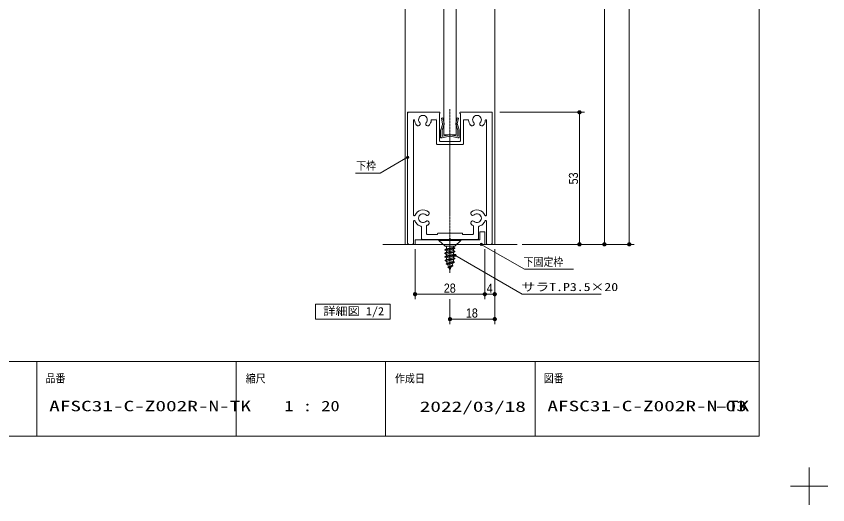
# Model space of a CAD drawing. Units: millimetres, scale not verified. Extents: x -6062 to 6062, y -3045 to 3045.
# Drawn here: x -771 to 2488, y -3045 to -1085 of the extents above; entities that cross this region are included whole.
import ezdxf
from ezdxf.enums import TextEntityAlignment as Align

# ---------------------------------------------------------------- set-up
doc = ezdxf.new("R2010")
doc.units = ezdxf.units.MM
doc.header["$LTSCALE"] = 20
doc.linetypes.add('CHAIN2', pattern=[12, 9, -1, 1, -1])
for name, color, linetype, lineweight in [('0-0_3一般', 7, 'Continuous', 9), ('0-1_2寸法-3', 7, 'Continuous', 9), ('0-2_2寸法-1', 7, 'Continuous', 9), ('0-3_0', 7, 'Continuous', 9), ('0-5_1図面枠', 7, 'Continuous', 9)]:
    doc.layers.add(name, color=color, linetype=linetype, lineweight=lineweight)
doc.styles.add('ＭＳ ゴシック', font='')
doc.styles.add('ＭＳ Ｐゴシック', font='')
doc.styles.get('ＭＳ ゴシック').set_extended_font_data('MS Gothic')
doc.styles.get('ＭＳ Ｐゴシック').set_extended_font_data('MS PGothic')

# ---------------------------------------------------------------- blocks, each defined once
blk = doc.blocks.new('グループ-11')
at = {"layer": '0-0_3一般'}
for p, q in [((49763.7, 19804.9), (60563.7, 19804.9)), ((49763.7, -40000), (60563.7, -40000))]:
    blk.add_line(p, q, dxfattribs=at)
blk = doc.blocks.new('グループ-12')
at = {"layer": '0-0_3一般', "linetype": 'CHAIN2'}
blk.add_line((55163.7, -29158.5), (55163.7, -42307.3), dxfattribs=at)
at = {"layer": '0-0_3一般'}
for p, q in [((51823.7, -29400), (51763.7, -29400)), ((51763.7, -29460), (51763.7, -29400)), ((51763.7, -29460), (51763.7, -39900)), ((54323.7, -29400), (51823.7, -29400)), ((54073.7, -29940), (54073.7, -29940)), ((54313.7, -29500), (54323.7, -29500)), ((54313.7, -31660), (54313.7, -29500)), ((54363.7, -29400), (54363.9, -29400)), ((54363.7, -29460), (54363.7, -29440)), ((55963.7, -29460), (55963.7, -29440)), ((56003.7, -29400), (58503.7, -29400)), ((56013.7, -29500), (56003.7, -29500)), ((56013.7, -29500), (56013.7, -31660)), ((58503.7, -29400), (58563.7, -29400)), ((58563.7, -29460), (58563.7, -29400)), ((58563.7, -39900), (58563.7, -29460)), ((52223.7, -30050), (52223.7, -37640)), ((52273.7, -30000), (52275.4, -30000)), ((54023.7, -30000), (53711.9, -30000)), ((54073.7, -30050), (54073.7, -31900)), ((56253.7, -30050), (56253.7, -31900)), ((56615.4, -30000), (56303.7, -30000)), ((58051.9, -30000), (58053.7, -30000)), ((58103.7, -37640), (58103.7, -30050)), ((55913.7, -31760), (54413.7, -31760)), ((56153.7, -32000), (54173.7, -32000)), ((52311.5, -37700), (52283.7, -37700)), ((58043.7, -37700), (58015.8, -37700)), ((52223.7, -38160), (52223.7, -39940)), ((52311.5, -38100), (52283.7, -38100)), ((58015.8, -38100), (58043.7, -38100)), ((58103.7, -39940), (58103.7, -38160)), ((52873.7, -39550), (52873.7, -38607.5)), ((53273.7, -39140), (53273.7, -38546)), ((57053.7, -39140), (57053.7, -38546)), ((57453.7, -39550), (57453.7, -38607.5)), ((54163.7, -39200), (53333.7, -39200)), ((54163.7, -39200), (54163.7, -39160)), ((56113.7, -39100), (54223.7, -39100)), ((55163.7, -39540), (55223.7, -39600)), ((57403.7, -39600), (55223.7, -39600)), ((56163.7, -39200), (56163.7, -39150)), ((56993.7, -39200), (56163.7, -39200)), ((52163.7, -40000), (51863.7, -40000)), ((58463.7, -40000), (58163.7, -40000))]:
    blk.add_line(p, q, dxfattribs=at)
blk.add_lwpolyline([(55163.7, -39540), (55103.7, -39600), (52923.7, -39600)], dxfattribs=at)
for centre, radius, start, end in [((51823.7, -29460), 60, 135, 180), ((51823.7, -29460), 60, 90, 135), ((52993.7, -30000), 350, 124.57097, 180), ((52993.7, -30000), 350, 69.14194, 124.57097), ((52993.7, -30000), 350, 13.71292, 69.14194), ((52993.7, -30000), 350, 318.28389, 13.71292), ((54323.7, -29440), 40, 45, 90), ((54323.7, -29460), 40, 270, 315), ((54323.7, -29440), 40, 0, 45), ((54323.7, -29460), 40, 315, 0), ((56003.7, -29440), 40, 135, 180), ((56003.7, -29460), 40, 180, 225), ((56003.7, -29440), 40, 90, 135), ((56003.7, -29460), 40, 225, 270), ((57333.7, -30000), 350, 124.57097, 180), ((57333.7, -30000), 350, 69.14194, 124.57097), ((57333.7, -30000), 350, 13.71292, 69.14194), ((57333.7, -30000), 350, 318.28389, 13.71292), ((58503.7, -29460), 60, 45, 90), ((58503.7, -29460), 60, 0, 45), ((52273.7, -30050), 50, 135, 180), ((52273.7, -30050), 50, 90, 135), ((52275.4, -30050), 50, 46.99104, 90), ((52275.4, -30050), 50, 3.98208, 46.99104), ((52993.7, -30000), 670, 183.98208, 201.88695), ((52993.7, -30000), 670, 201.88695, 219.79182), ((52993.7, -30000), 670, 219.79182, 220.75396), ((52993.7, -30000), 670, 219.79182, 220.75396), ((52993.7, -30000), 670, 220.75396, 221.71611), ((52993.7, -30000), 670, 220.75396, 221.71611), ((52613, -30339.4), 160, 221.71611, 275.85806), ((52613, -30339.4), 160, 275.85806, 330), ((52993.7, -30000), 350, 180, 200.85806), ((52993.7, -30000), 350, 200.85806, 221.71611), ((52613, -30339.4), 160, 5.85806, 41.71611), ((52613, -30339.4), 160, 330, 5.85806), ((53374.4, -30339.4), 160, 174.14194, 210), ((53374.4, -30339.4), 160, 138.28389, 174.14194), ((53374.4, -30339.4), 160, 210, 264.14194), ((53374.4, -30339.4), 160, 264.14194, 318.28389), ((52993.7, -30000), 670, 318.28389, 337.15091), ((52993.7, -30000), 670, 337.15091, 356.01792), ((53711.9, -30050), 50, 133.00896, 176.01792), ((53711.9, -30050), 50, 90, 133.00896), ((54023.7, -30050), 50, 45, 90), ((54023.7, -30050), 50, 0, 45), ((56303.7, -30050), 50, 135, 180), ((56303.7, -30050), 50, 90, 135), ((56615.4, -30050), 50, 46.99104, 90), ((56615.4, -30050), 50, 3.98208, 46.99104), ((57333.7, -30000), 670, 183.98208, 201.88695), ((57333.7, -30000), 670, 201.88695, 219.79182), ((57333.7, -30000), 670, 219.79182, 220.75396), ((57333.7, -30000), 670, 219.79182, 220.75396), ((57333.7, -30000), 670, 220.75396, 221.71611), ((57333.7, -30000), 670, 220.75396, 221.71611), ((56953, -30339.4), 160, 221.71611, 275.85806), ((56953, -30339.4), 160, 275.85806, 330), ((57333.7, -30000), 350, 180, 200.85806), ((57333.7, -30000), 350, 200.85806, 221.71611), ((56953, -30339.4), 160, 5.85806, 41.71611), ((56953, -30339.4), 160, 330, 5.85806), ((57714.4, -30339.4), 160, 174.14194, 210), ((57714.4, -30339.4), 160, 138.28389, 174.14194), ((57714.4, -30339.4), 160, 210, 264.14194), ((57714.4, -30339.4), 160, 264.14194, 318.28389), ((57333.7, -30000), 670, 318.28389, 337.15091), ((57333.7, -30000), 670, 337.15091, 356.01792), ((58051.9, -30050), 50, 133.00896, 176.01792), ((58051.9, -30050), 50, 90, 133.00896), ((58053.7, -30050), 50, 45, 90), ((58053.7, -30050), 50, 0, 45), ((54173.7, -31900), 100, 180, 225), ((54413.7, -31660), 100, 180, 225), ((54413.7, -31660), 100, 225, 270), ((55913.7, -31660), 100, 270, 315), ((55913.7, -31660), 100, 315, 0), ((56153.7, -31900), 100, 315, 0), ((54173.7, -31900), 100, 225, 270), ((56153.7, -31900), 100, 270, 315), ((52283.7, -37640), 60, 180, 225), ((52283.7, -37640), 60, 225, 270), ((52311.5, -37640), 60, 270, 304.56759), ((52311.5, -37640), 60, 304.56759, 339.13518), ((52993.7, -37900), 670, 103.70953, 159.13518), ((52993.7, -37900), 350, 114.14194, 180), ((52993.7, -37900), 670, 48.28389, 103.70953), ((52993.7, -37900), 350, 48.28389, 114.14194), ((53333, -37519.3), 160, 228.28389, 264.14194), ((53333, -37519.3), 160, 264.14194, 300), ((53333, -37519.3), 160, 300, 354.14194), ((53333, -37519.3), 160, 354.14194, 48.28389), ((56994.3, -37519.3), 160, 131.71611, 185.85806), ((56994.3, -37519.3), 160, 185.85806, 240), ((57333.7, -37900), 670, 76.29047, 131.71611), ((56994.3, -37519.3), 160, 240, 275.85806), ((56994.3, -37519.3), 160, 275.85806, 311.71611), ((57333.7, -37900), 350, 65.85806, 131.71611), ((57333.7, -37900), 350, 0, 65.85806), ((57333.7, -37900), 670, 20.86482, 76.29047), ((58015.8, -37640), 60, 200.86482, 235.43241), ((58015.8, -37640), 60, 235.43241, 270), ((58043.7, -37640), 60, 270, 315), ((58043.7, -37640), 60, 315, 0), ((52283.7, -38160), 60, 135, 180), ((52283.7, -38160), 60, 90, 135), ((52311.5, -38160), 60, 55.43241, 90), ((52311.5, -38160), 60, 20.86482, 55.43241), ((52993.7, -37900), 670, 200.86482, 228.29494), ((52993.7, -37900), 670, 228.29494, 255.72505), ((52993.7, -37900), 350, 180, 245.85806), ((52993.7, -37900), 350, 245.85806, 311.71611), ((53333, -38280.7), 160, 95.85806, 131.71611), ((53333, -38280.7), 160, 60, 95.85806), ((52993.7, -37900), 670, 304.73755, 311.71611), ((53333, -38280.7), 160, 5.85806, 60), ((53333, -38280.7), 160, 311.71611, 5.85806), ((56994.3, -38280.7), 160, 174.14194, 228.28389), ((56994.3, -38280.7), 160, 120, 174.14194), ((57333.7, -37900), 670, 228.28389, 235.26245), ((56994.3, -38280.7), 160, 84.14194, 120), ((56994.3, -38280.7), 160, 48.28389, 84.14194), ((57333.7, -37900), 350, 228.28389, 294.14194), ((57333.7, -37900), 350, 294.14194, 0), ((57333.7, -37900), 670, 284.27495, 311.70506), ((57333.7, -37900), 670, 311.70506, 339.13518), ((58015.8, -38160), 60, 124.56759, 159.13518), ((58015.8, -38160), 60, 90, 124.56759), ((58043.7, -38160), 60, 45, 90), ((58043.7, -38160), 60, 0, 45), ((52813.7, -38607.5), 60, 37.86252, 75.72505), ((52813.7, -38607.5), 60, 0, 37.86252), ((53333.7, -38546), 60, 148.8795, 180), ((53333.7, -38546), 60, 117.75899, 148.8795), ((52993.7, -37900), 670, 297.75899, 304.73755), ((57333.7, -37900), 670, 235.26245, 242.24101), ((56993.7, -38546), 60, 31.1205, 62.24101), ((56993.7, -38546), 60, 0, 31.1205), ((57513.7, -38607.5), 60, 142.13748, 180), ((57513.7, -38607.5), 60, 104.27495, 142.13748), ((52923.7, -39550), 50, 180, 225), ((52923.7, -39550), 50, 225, 270), ((53333.7, -39140), 60, 180, 225), ((53333.7, -39140), 60, 225, 270), ((54223.7, -39160), 60, 135, 180), ((54223.7, -39160), 60, 90, 135), ((56113.7, -39150), 50, 45, 90), ((56113.7, -39150), 50, 0, 45), ((56993.7, -39140), 60, 270, 315), ((56993.7, -39140), 60, 315, 0), ((57403.7, -39550), 50, 270, 315), ((57403.7, -39550), 50, 315, 0), ((51863.7, -39900), 100, 180, 225), ((51863.7, -39900), 100, 225, 270), ((52163.7, -39940), 60, 270, 315), ((52163.7, -39940), 60, 315, 0), ((58163.7, -39940), 60, 180, 225), ((58163.7, -39940), 60, 225, 270), ((58463.7, -39900), 100, 270, 315), ((58463.7, -39900), 100, 315, 0)]:
    blk.add_arc(centre, radius, start, end, dxfattribs=at)
blk = doc.blocks.new('グループ-15')
at = {"layer": '0-0_3一般'}
for p, q in [((51563.7, 18204.9), (58763.7, 18204.9)), ((51563.7, -40000), (51563.7, 18204.9)), ((58763.7, 18204.9), (58763.7, -40000)), ((58763.7, -40000), (51563.7, -40000))]:
    blk.add_line(p, q, dxfattribs=at)
blk.add_lwpolyline([(55663.7, 9404.9), (55663.7, -31200), (54663.7, -31200), (54663.7, 9404.9)], close=True, dxfattribs=at)
blk = doc.blocks.new('グループ-17')
at = {"layer": '0-0_3一般'}
for p, q in [((54476.3, -29864.8), (54593.7, -29840)), ((54572.3, -30318.9), (54476.3, -29864.8)), ((54593.7, -29840), (54689.7, -30294.1)), ((55637.6, -30294.1), (55733.7, -29840)), ((55733.7, -29840), (55851.1, -29864.8)), ((55851.1, -29864.8), (55755, -30318.9)), ((54419.4, -30800.9), (54566.4, -30369.7)), ((54674.9, -30420.9), (54533.7, -30840)), ((54566.4, -30369.7), (54577.9, -30345.3)), ((54572.3, -30318.9), (54577.9, -30345.3)), ((54674.9, -30420.9), (54703.7, -30360)), ((54689.7, -30294.1), (54703.7, -30360)), ((55637.6, -30294.1), (55623.7, -30360)), ((55652.4, -30420.9), (55623.7, -30360)), ((55793.7, -30840), (55652.4, -30420.9)), ((55755, -30318.9), (55749.4, -30345.3)), ((55760.9, -30369.7), (55749.4, -30345.3)), ((55760.9, -30369.7), (55907.9, -30800.9)), ((54413.7, -31380), (54413.7, -30826.5)), ((54533.7, -31271.7), (54533.7, -30840)), ((54581.1, -31311), (55126.3, -31203.5)), ((55746.2, -31311), (55201, -31203.5)), ((55793.7, -31271.7), (55793.7, -30840)), ((55913.7, -30826.5), (55913.7, -31380)), ((54413.7, -31380), (54413.7, -31440)), ((54473.7, -31440), (54413.7, -31440)), ((54533.7, -31440), (54473.7, -31440)), ((54533.7, -31440), (55126.3, -31323.5)), ((55793.7, -31440), (55201, -31323.5)), ((55853.7, -31440), (55793.7, -31440)), ((55853.7, -31440), (55913.7, -31440)), ((55913.7, -31380), (55913.7, -31440))]:
    blk.add_line(p, q, dxfattribs=at)
for centre, radius, start, end in [((54494.1, -30335.5), 80, 334.72228, 353.33323), ((54494.1, -30335.5), 80, 353.33323, 11.94418), ((54494.1, -30335.5), 200, 334.72228, 353.33323), ((54494.1, -30335.5), 200, 353.33323, 11.94418), ((55833.3, -30335.5), 200, 168.05582, 186.66677), ((55833.3, -30335.5), 200, 186.66677, 205.27772), ((55833.3, -30335.5), 80, 168.05582, 186.66677), ((55833.3, -30335.5), 80, 186.66677, 205.27772), ((54473.7, -30826.5), 60, 167.36114, 180), ((54473.7, -30826.5), 60, 154.72228, 167.36114), ((54573.7, -31271.7), 40, 180, 230.3825), ((55163.7, -31400), 200, 95.3825, 100.76501), ((55163.7, -31400), 200, 90, 95.3825), ((55163.7, -31400), 200, 84.6175, 90), ((55163.7, -31400), 200, 79.23499, 84.6175), ((55753.7, -31271.7), 40, 309.6175, 0), ((55853.7, -30826.5), 60, 12.63886, 25.27772), ((55853.7, -30826.5), 60, 0, 12.63886), ((54473.7, -31380), 60, 180, 225), ((54473.7, -31380), 60, 225, 270), ((54573.7, -31271.7), 40, 230.3825, 280.76501), ((55163.7, -31520), 200, 95.3825, 100.76501), ((55163.7, -31520), 200, 90, 95.3825), ((55163.7, -31520), 200, 84.6175, 90), ((55163.7, -31520), 200, 79.23499, 84.6175), ((55753.7, -31271.7), 40, 259.23499, 309.6175), ((55853.7, -31380), 60, 270, 315), ((55853.7, -31380), 60, 315, 0)]:
    blk.add_arc(centre, radius, start, end, dxfattribs=at)
blk = doc.blocks.new('グループ-19')
at = {"layer": '0-0_3一般'}
for p, q in [((54283.7, -39660), (54283.7, -39700)), ((54283.7, -39660), (56043.7, -39660)), ((54283.7, -39700), (54783.7, -40140)), ((54283.7, -39700), (56043.7, -39700)), ((55163.7, -39620), (55163.7, -39523.3)), ((55543.7, -40140), (56043.7, -39700)), ((56043.7, -39660), (56043.7, -39700)), ((55563.7, -40286.7), (54763.7, -40428)), ((54883.7, -40358.7), (54763.7, -40428)), ((55543.7, -40140), (54783.7, -40140)), ((54883.7, -40358.7), (54883.7, -40240)), ((54883.7, -40523.9), (55443.7, -40382.6)), ((55443.7, -40500.1), (55443.7, -40382.6)), ((55563.7, -40286.7), (55563.7, -40313.3)), ((54763.7, -40428), (54763.7, -40454.7)), ((54763.7, -40454.7), (54883.7, -40523.9)), ((55563.7, -40569.3), (54763.7, -40710.7)), ((54883.7, -40641.4), (54763.7, -40710.7)), ((54763.7, -40710.7), (54763.7, -40737.3)), ((54763.7, -40737.3), (54883.7, -40806.6)), ((55563.7, -40852), (54763.7, -40993.3)), ((54883.7, -40924.1), (54763.7, -40993.3)), ((54763.7, -40993.3), (54763.7, -41020)), ((54763.7, -41020), (54883.7, -41089.3)), ((54883.7, -40523.9), (54883.7, -40641.4)), ((54883.7, -40806.6), (55443.7, -40665.3)), ((54883.7, -40924.1), (54883.7, -40806.6)), ((54883.7, -41089.3), (55443.7, -40947.9)), ((55443.7, -40665.3), (55443.7, -40782.7)), ((55443.7, -40947.9), (55443.7, -41065.4)), ((55563.7, -40569.3), (55563.7, -40596)), ((55563.7, -40852), (55563.7, -40878.7)), ((54768, -41276), (55563.7, -41134.7)), ((54883.7, -41209.2), (54768, -41276)), ((54768, -41276), (54771.8, -41302.7)), ((55563.7, -41161.3), (54771.8, -41302.7)), ((54865.6, -41558.7), (55525.3, -41417.3)), ((54865.6, -41558.7), (54938.7, -41516.5)), ((54865.6, -41558.7), (54878.1, -41585.3)), ((54995, -41652.9), (54878.1, -41585.3)), ((54883.7, -41209.2), (54883.7, -41089.3)), ((54995, -41652.9), (55388.5, -41516.9)), ((55059.2, -41807.8), (54995, -41652.9)), ((55382.8, -41531), (55328.8, -41661.3)), ((55514.7, -41444), (55388.5, -41516.9)), ((55563.7, -41134.7), (55563.7, -41161.3)), ((55107.5, -41924.4), (55009.9, -41868)), ((55107.5, -41924.4), (55383.4, -41726.7)), ((55163.7, -42060), (55107.5, -41924.4)), ((55267.3, -41809.8), (55163.7, -42060))]:
    blk.add_line(p, q, dxfattribs=at)
for points in [[(54763.7, -40454.7), (55563.7, -40313.3), (55443.7, -40382.6)], [(55563.7, -40286.7), (55443.7, -40217.4), (54883.7, -40358.7)], [(54763.7, -40737.3), (55563.7, -40596), (55443.7, -40665.3)], [(54763.7, -41020), (55563.7, -40878.7), (55443.7, -40947.9)], [(55563.7, -40569.3), (55443.7, -40500.1), (54883.7, -40641.4)], [(55563.7, -40852), (55443.7, -40782.7), (54883.7, -40924.1)], [(54771.8, -41302.7), (54898, -41375.5), (55443.7, -41224.9), (55563.7, -41161.3)], [(55525.3, -41417.3), (55514.7, -41444), (54878.1, -41585.3)], [(55563.7, -41134.7), (55443.7, -41065.4), (54883.7, -41209.2)], [(55525.3, -41417.3), (55431.6, -41363.2), (54938.7, -41516.5)], [(54997.4, -41841.3), (55328.8, -41661.3), (55395.8, -41700)]]:
    blk.add_lwpolyline(points, dxfattribs=at)
blk.add_lwpolyline([(55395.8, -41700), (54997.4, -41841.3), (55009.9, -41868), (55383.4, -41726.7)], close=True, dxfattribs=at)
for centre, radius, start, end in [((54783.7, -40240), 100, 45, 90), ((54783.7, -40240), 100, 0, 45), ((55543.7, -40240), 100, 128.85337, 167.70674), ((55543.7, -40240), 100, 90, 128.85337), ((55683.7, -41224.9), 800, 190.85321, 196.29264), ((55683.7, -41224.9), 800, 196.29264, 201.73206), ((54643.7, -41224.9), 800, 337.5, 338.04607), ((54643.7, -41224.9), 800, 338.04607, 338.59214), ((54643.7, -41224.9), 800, 350.04076, 355.02038), ((54643.7, -41224.9), 800, 355.02038, 0)]:
    blk.add_arc(centre, radius, start, end, dxfattribs=at)
blk = doc.blocks.new('グループ-22')
at = {"layer": '0-0_3一般'}
for p, q in [((57563.7, -39000), (57563.7, -39640)), ((57963.7, -39000), (57563.7, -39000)), ((57963.7, -39000), (57963.7, -40000)), ((57563.7, -39640), (52363.7, -39640)), ((52363.7, -40000), (52363.7, -39640)), ((57963.7, -40000), (52363.7, -40000))]:
    blk.add_line(p, q, dxfattribs=at)
blk = doc.blocks.new('グループ-24')
at = {"layer": '0-0_3一般'}
for name in ['グループ-15', 'グループ-12', 'グループ-17', 'グループ-22', 'グループ-19']:
    blk.add_blockref(name, (0, 0), dxfattribs=at)
blk = doc.blocks.new('グループ-25')
at = {"layer": '0-0_3一般'}
for name in ['グループ-24', 'グループ-11']:
    blk.add_blockref(name, (0, 0), dxfattribs=at)
blk = doc.blocks.new('グループ-26')
at = {"layer": '0-1_2寸法-3'}
blk.add_lwpolyline([(44363.7, -44800), (50363.7, -44800), (50363.7, -46000), (44363.7, -46000)], close=True, dxfattribs=at)
at = {"layer": '0-1_2寸法-3', "style": 'ＭＳ ゴシック', "width": 1.1}
blk.add_text('詳細図 1/2', height=650.9, dxfattribs=at).set_placement((44996.8, -45884.4), align=Align.BOTTOM_LEFT)
blk = doc.blocks.new('_Dot')
at = {"layer": '0-3_0'}
for p, q in [((-10, 0), (-20, 0)), ((9.78, 2), (-9.78, 2)), ((7.99, 6), (-7.99, 6)), ((9.16, -3.98), (-9.16, -3.98)), ((6, -7.98), (-6, -7.98))]:
    blk.add_line(p, q, dxfattribs=at)
for points in [[(10, 0), (9.92, 1.25), (9.69, 2.49), (9.3, 3.68), (8.76, 4.82), (8.09, 5.88), (7.29, 6.85), (6.37, 7.71), (5.36, 8.44), (4.26, 9.05), (3.09, 9.51), (1.87, 9.82), (0.63, 9.98), (-0.63, 9.98), (-1.87, 9.82), (-3.09, 9.51), (-4.26, 9.05), (-5.36, 8.44), (-6.37, 7.71), (-7.29, 6.85), (-8.09, 5.88), (-8.76, 4.82), (-9.3, 3.68), (-9.69, 2.49), (-9.92, 1.25), (-10, 0), (0, 0)], [(-10, 0), (-9.92, -1.25), (-9.69, -2.49), (-9.3, -3.68), (-8.76, -4.82), (-8.09, -5.88), (-7.29, -6.85), (-6.37, -7.71), (-5.36, -8.44), (-4.26, -9.05), (-3.09, -9.51), (-1.87, -9.82), (-0.63, -9.98), (0.63, -9.98), (1.87, -9.82), (3.09, -9.51), (4.26, -9.05), (5.36, -8.44), (6.37, -7.71), (7.29, -6.85), (8.09, -5.88), (8.76, -4.82), (9.3, -3.68), (9.69, -2.49), (9.92, -1.25), (10, 0), (0, 0)]]:
    blk.add_lwpolyline(points, close=True, dxfattribs=at)
blk = doc.blocks.new('グループ-60')
at = {"layer": '0-5_1図面枠'}
for p, q in [((84000, -57900), (84000, -60900)), ((85500, -59400), (82500, -59400))]:
    blk.add_line(p, q, dxfattribs=at)
blk = doc.blocks.new('グループ-62')
at = {"layer": '0-5_1図面枠'}
for p, q in [((-80000, -49400), (80000, -49400)), ((22000, -49400), (22000, -55400)), ((38000, -49400), (38000, -55400)), ((50000, -49400), (50000, -55400)), ((62000, -49400), (62000, -55400))]:
    blk.add_line(p, q, dxfattribs=at)
blk.add_lwpolyline([(-80000, 55400), (80000, 55400), (80000, -55400), (-80000, -55400)], close=True, dxfattribs=at)
blk = doc.blocks.new('図面枠')
at = {"layer": '0-5_1図面枠'}
for name in ['グループ-60', 'グループ-62']:
    blk.add_blockref(name, (0, 0), dxfattribs=at)
at = {"layer": '0-5_1図面枠', "style": 'ＭＳ ゴシック'}
for s, height, width, p in [('品番', 650.9, 0.9, (22696.5, -51268.3)), ('縮尺', 650.9, 0.9, (38765.5, -51291.3)), ('作成日', 650.9, 0.9, (50749.9, -51287.2)), ('図番', 650.9, 0.9, (62699.9, -51268.3)), ('1 : 20', 836.9, 1.3, (41866.9, -53644.8))]:
    blk.add_text(s, height=height, dxfattribs=dict(at, width=width)).set_placement(p, align=Align.BOTTOM_LEFT)

msp = doc.modelspace()

# ---------------------------------------------------------------- linework, layer by layer
at = {"layer": '0-1_2寸法-3'}
for p, q in [((805.58, -1649.76), (795.79, -1649.76)), ((804.68, -1653.76), (796.69, -1653.76)), ((800.87, -1645.76), (800.49, -1645.76)), ((800.87, -1645.76), (800.49, -1645.76)), ((1101.32, -1999.01), (1091.53, -1999.01)), ((1100.42, -2003.01), (1092.43, -2003.01)), ((1096.6, -1995.01), (1096.26, -1995.01)), ((1096.6, -1995.01), (1096.26, -1995.01)), ((995.58, -2042.94), (985.79, -2042.94)), ((994.68, -2046.94), (986.69, -2046.94)), ((990.86, -2038.94), (990.51, -2038.94)), ((990.86, -2038.94), (990.51, -2038.94))]:
    msp.add_line(p, q, dxfattribs=at)
for points in [[(800.68, -1650.76), (690.68, -1714.27), (591.91, -1714.27)], [(1096.43, -2000), (1269.63, -2100), (1467.19, -2100)], [(990.68, -2043.93), (1261, -2200), (1578.17, -2200)]]:
    msp.add_lwpolyline(points, dxfattribs=at)
for centre in [(800.68, -1650.76), (800.68, -1650.76), (1096.43, -2000), (1096.43, -2000), (990.68, -2043.93), (990.68, -2043.93)]:
    msp.add_circle(centre, 5.01, dxfattribs=at)
at = {"layer": '0-2_2寸法-1'}
for p, q in [((1690.68, 977.53), (1690.68, -1987.29)), ((1590.68, 897.53), (1590.68, -1987.29)), ((1170.68, -1470), (1510.68, -1470)), ((1490.68, -1482.71), (1490.68, -1987.29)), ((830.68, -2020), (830.68, -2220)), ((1110.68, -2020), (1110.68, -2220)), ((1110.68, -2020), (1110.68, -2220)), ((1150.68, -2020), (1150.68, -2220)), ((1260.68, -2000), (1510.68, -2000)), ((1510.68, -2000), (1610.68, -2000)), ((1610.68, -2000), (1710.68, -2000)), ((1097.97, -2200), (843.4, -2200)), ((1123.4, -2200), (1137.97, -2200)), ((970.68, -2220), (970.68, -2320)), ((1150.68, -2220), (1150.68, -2320)), ((983.4, -2300), (1137.97, -2300))]:
    msp.add_line(p, q, dxfattribs=at)

# ---------------------------------------------------------------- block references
at = {"layer": '0-0_3一般', "xscale": 0.05, "yscale": 0.05}
msp.add_blockref('グループ-25', (-1787.5, 0), dxfattribs=at)
at = {"layer": '0-1_2寸法-3', "xscale": 0.05, "yscale": 0.05}
msp.add_blockref('グループ-26', (-1787.5, 0), dxfattribs=at)
at = {"layer": '0-2_2寸法-1', "xscale": 0.6356201, "yscale": 0.6356201}
for p, rotation in [((1490.68, -1470), 90), ((1490.68, -2000), 270), ((1590.68, -2000), 270), ((1690.68, -2000), 270), ((830.68, -2200), 180), ((1110.68, -2200), 180), ((970.68, -2300), 180)]:
    msp.add_blockref('_Dot', p, dxfattribs=dict(at, rotation=rotation))
for p in [(1110.68, -2200), (1150.68, -2200), (1150.68, -2300)]:
    msp.add_blockref('_Dot', p, dxfattribs=at)
at = {"layer": '0-5_1図面枠', "xscale": 0.05, "yscale": 0.05}
msp.add_blockref('図面枠', (-1787.5, 0), dxfattribs=at)

# ---------------------------------------------------------------- texts
at = {"layer": '0-1_2寸法-3', "style": 'ＭＳ ゴシック'}
for s, width, p in [('下枠', 0.9, (594.62, -1711.09)), ('下固定枠', 0.9, (1265.98, -2096.66)), ('サラT.P3.5×20', 1.25, (1258.12, -2197.23))]:
    msp.add_text(s, height=32.55, dxfattribs=dict(at, width=width)).set_placement(p, align=Align.BOTTOM_LEFT)
at = {"layer": '0-2_2寸法-1', "style": 'ＭＳ Ｐゴシック', "width": 0.9}
msp.add_text('53', height=36.66, rotation=90, dxfattribs=at).set_placement((1495.74, -1759.59), align=Align.BOTTOM_LEFT)
for s, p in [('28', (945.99, -2205.06)), ('4', (1118.29, -2205.06)), ('18', (1034.65, -2304.96))]:
    msp.add_text(s, height=36.66, dxfattribs=at).set_placement(p, align=Align.BOTTOM_LEFT)
at = {"layer": '0-5_1図面枠', "style": 'ＭＳ ゴシック', "width": 1.5}
for s, p in [('AFSC31-C-Z002R-N-TK', (-638.24, -2682.24)), ('2022/03/18', (849.28, -2684.72)), ('AFSC31-C-Z002R-N-TK', (1361.76, -2682.24)), ('-03', (2034.22, -2682.24))]:
    msp.add_text(s, height=41.79, dxfattribs=at).set_placement(p, align=Align.BOTTOM_LEFT)

doc.saveas('drawing.dxf')
